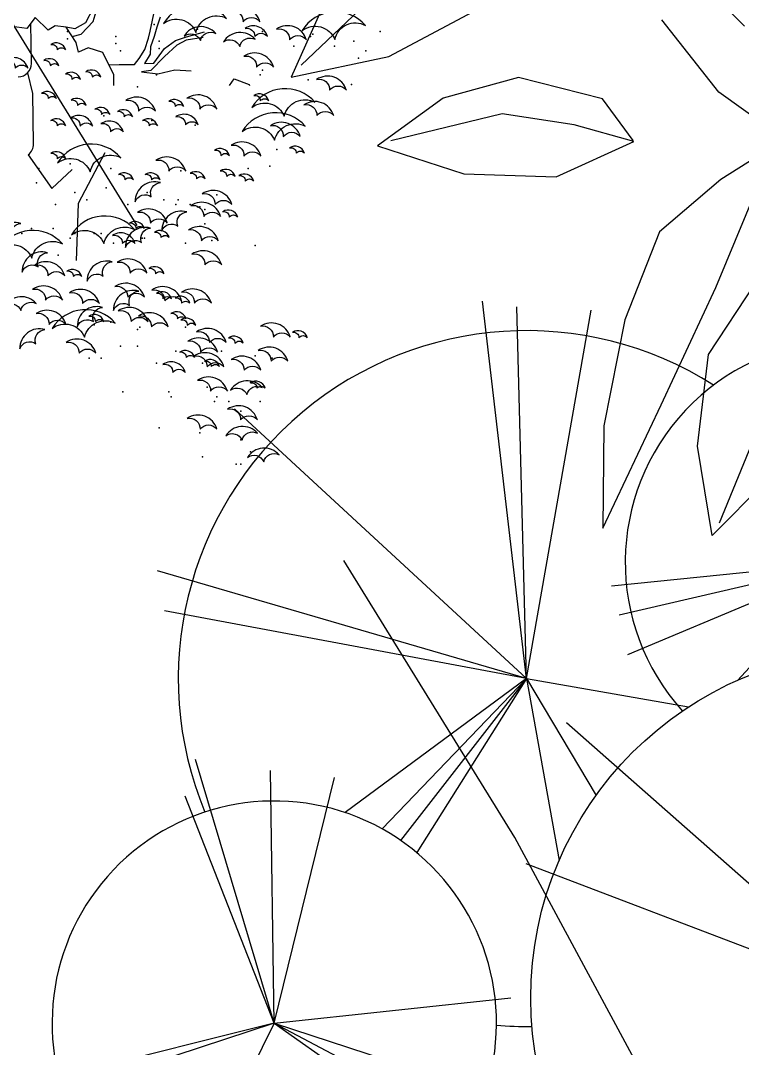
# Model space of a CAD drawing. Header units: millimetres. Extents: x 209.8 to 281.8, y 45 to 110.
# Drawn here: x 250.413 to 250.859, y 91.93 to 92.566 of the extents above; entities that cross this region are included whole.
import ezdxf

# ---------------------------------------------------------------- set-up
doc = ezdxf.new("R2010")
doc.units = ezdxf.units.MM
doc.header["$LTSCALE"] = 0.65
doc.linetypes.add('DASHED', pattern=[0.75, 0.5, -0.25])
for name, color, linetype in [('ARBOLES', 95, 'Continuous'), ('cajones', 235, 'Continuous'), ('mobiliario', 30, 'Continuous'), ('murodelgado', 1, 'Continuous'), ('murosgrueso', 5, 'Continuous'), ('plazaacceso', 251, 'Continuous'), ('vidrios', 4, 'Continuous')]:
    doc.layers.add(name, color=color, linetype=linetype)

# ---------------------------------------------------------------- blocks, each defined once
blk = doc.blocks.new('arb-pl60')
for p, q in [((-0.95407, -0.05589), (-0.89397, -0.05163)), ((-0.79355, -0.08554), (-0.86638, -0.10324)), ((-0.86638, -0.10324), (-0.94239, -0.10008)), ((-0.80415, -0.10475), (-0.81051, -0.14887)), ((-0.7456, -0.21024), (-0.79699, -0.10889)), ((-0.81051, -0.14887), (-0.81081, -0.21559)), ((-0.92468, -0.17977), (-0.98319, -0.22075)), ((-0.88218, -0.18278), (-0.92468, -0.17977)), ((-0.88118, -0.18289), (-0.92369, -0.21127)), ((-0.9007, -0.25078), (-0.88118, -0.18289)), ((-0.70761, -0.25078), (-0.72712, -0.18289)), ((-1.06603, -0.29064), (-1.04775, -0.20897)), ((-0.92369, -0.21127), (-0.9692, -0.25076)), ((-0.70137, -0.30744), (-0.7456, -0.21024)), ((-0.81081, -0.21559), (-0.77416, -0.28453)), ((-0.98319, -0.22075), (-1.01071, -0.27924)), ((-1.11301, -0.24663), (-1.10781, -0.3503)), ((-0.9692, -0.25076), (-1.01222, -0.33474)), ((-0.95222, -0.30676), (-0.9007, -0.25078)), ((-0.65609, -0.30676), (-0.70761, -0.25078)), ((-0.63911, -0.25076), (-0.59608, -0.33474)), ((-1.01071, -0.27924), (-1.01623, -0.34574)), ((-0.5976, -0.27924), (-0.59208, -0.34574)), ((-0.77416, -0.28453), (-0.71904, -0.35458)), ((-1.13688, -0.29659), (-1.10557, -0.36298)), ((-1.10557, -0.36298), (-1.06603, -0.29064)), ((-1.01623, -0.34574), (-0.95222, -0.30676)), ((-0.65564, -0.4103), (-0.70137, -0.30744)), ((-0.59208, -0.34574), (-0.65609, -0.30676)), ((-0.71904, -0.35458), (-0.65564, -0.4103))]:
    blk.add_line(p, q)
blk = doc.blocks.new('arb-pl50')
for p, q in [((-0.28474, 0.27007), (-0.32089, 0.58161)), ((-0.28474, 0.27007), (-0.29273, 0.577)), ((-0.28474, 0.27007), (-0.23124, 0.5743)), ((-0.28474, 0.27007), (-0.52566, 0.49262)), ((-0.01984, 0.366), (-0.21439, 0.34646)), ((-0.01984, 0.366), (-0.20833, 0.32242)), ((-0.01984, 0.366), (-0.20136, 0.28966)), ((-0.01984, 0.366), (-0.11067, 0.26857)), ((-0.28474, 0.27007), (-0.58908, 0.35892)), ((-0.28474, 0.27007), (-0.5833, 0.32604)), ((-0.28474, 0.27007), (-0.43439, 0.15943)), ((-0.28474, 0.27007), (-0.40365, 0.14586)), ((-0.28474, 0.27007), (-0.38852, 0.13645)), ((-0.28474, 0.27007), (-0.37524, 0.12635)), ((-0.28474, 0.27007), (-0.22731, 0.17362)), ((-0.28474, 0.27007), (-0.25769, 0.11997)), ((-0.28474, 0.27007), (-0.15086, 0.24672)), ((0.00601, 0.00611), (-0.25174, 0.23349)), ((-0.49276, -0.01438), (-0.55782, 0.20328)), ((-0.49276, -0.01438), (-0.49577, 0.19412)), ((-0.49276, -0.01438), (-0.44313, 0.18833)), ((-0.49276, -0.01438), (-0.56627, 0.17283)), ((0.00601, 0.00611), (-0.285, 0.11703)), ((-0.49276, -0.01438), (-0.29753, 0.00633)), ((-0.49276, -0.01438), (-0.69262, -0.07998)), ((-0.49276, -0.01438), (-0.68201, -0.06173)), ((-0.49276, -0.01438), (-0.60794, -0.24506)), ((-0.49276, -0.01438), (-0.39221, -0.08535)), ((-0.49276, -0.01438), (-0.37874, -0.07483)), ((-0.49276, -0.01438), (-0.35374, -0.05993))]:
    blk.add_line(p, q)
blk.add_circle((0.00601, 0.00611), 0.28723)
for centre, radius, start, end in [((-0.28474, 0.27007), 0.28723, 57.49041, 202.57198), ((-0.01984, 0.366), 0.18335, 326.18952, 222.02475), ((-0.49276, -0.01438), 0.18335, 350.2838, 282.39512), ((-0.28474, 0.27007), 0.28723, 265.06922, 270.88978)]:
    blk.add_arc(centre, radius, start, end)
blk = doc.blocks.new('arb-pl51')
for p, q in [((0.00559, 0.00176), (0.00498, 0.03474)), ((0.00304, -0.07365), (0.02258, -0.10162)), ((0.06612, -0.07211), (0.04417, -0.11386)), ((0.02258, -0.10162), (0.03917, -0.08594)), ((0.04417, -0.11386), (0.04278, -0.15349)), ((0.04278, -0.15349), (0.04266, -0.16087))]:
    blk.add_line(p, q)
for points in [[(0.05913, 0.0673), (0.05931, 0.05661), (0.05649, 0.04745), (0.05026, 0.03523), (0.04137, 0.03027), (0.03419, 0.03157)], [(0.03917, 0.02405), (0.04657, 0.02596), (0.05646, 0.03647), (0.05984, 0.04723), (0.06202, 0.05223), (0.06169, 0.05674), (0.06269, 0.06424)], [(0.06962, 0.00043), (0.07812, 0.00096), (0.09057, 0.00082), (0.09463, 0.00571), (0.09918, 0.01317), (0.10213, 0.0227), (0.10362, 0.02849), (0.1074, 0.04639)], [(0.07374, -0.01637), (0.07369, -0.00776), (0.06445, 0.01083), (0.05235, 0.01466), (0.0444, 0.01114), (0.0424, 0.01911), (0.03428, 0.03155), (0.02514, 0.03284), (0.01944, 0.02908), (0.00871, 0.03956), (0.0017, 0.0305), (-0.01055, 0.03233), (-0.02504, 0.02932), (-0.04666, 0.03882), (-0.06512, 0.02994), (-0.06981, 0.01815), (-0.06475, 0.00911), (-0.05573, 0.01842), (-0.04808, 0.01286), (-0.05246, 0.01014), (-0.04437, -0.00667)], [(0.11193, 0.04), (0.10917, 0.03175), (0.10682, 0.02393), (0.1038, 0.01538), (0.10358, 0.00928), (0.09898, 0.0017), (0.10672, 0.00185), (0.11545, 0.01415), (0.12445, 0.02059), (0.13364, 0.02366), (0.14833, 0.02771)], [(0.1474, 0.023), (0.13322, 0.02093), (0.1255, 0.01693), (0.11542, 0.00744), (0.10425, -0.004), (0.09657, -0.00514), (0.10993, -0.00697), (0.12399, -0.00369), (0.13755, -0.00428)], [(0.16896, -0.01637), (0.17294, -0.01089), (0.18527, -0.01562), (0.18556, -0.01637)]]:
    blk.add_lwpolyline(points)
for points in [[(0.14138, 0.02733, -0.500189), (0.16668, 0.03893, 0.508573), (0.11453, 0.03462, -0.500189)], [(0.18021, 0.03614, -0.500189), (0.19413, 0.03614, 0.508573), (0.16952, 0.04504, -0.500189)], [(0.25592, 0.02153, -0.500189), (0.28121, 0.03313, 0.508573), (0.22906, 0.02882, -0.500189)], [(0.145, 0.02071, -0.500189), (0.15765, 0.02651, 0.508573), (0.13157, 0.02435, -0.500189)], [(0.17746, 0.01583, -0.500189), (0.19011, 0.02163, 0.508573), (0.16403, 0.01947, -0.500189)], [(0.18989, 0.02397, -0.500189), (0.20033, 0.02398, 0.508573), (0.18187, 0.03065, -0.500189)], [(0.21861, 0.02117, -0.500189), (0.23252, 0.02117, 0.508573), (0.20791, 0.03007, -0.500189)], [(0.02686, 0.01291, -0.500189), (0.03382, 0.01292, 0.508573), (0.02151, 0.01737, -0.500189)], [(0.19145, -0.00129, -0.500189), (0.20537, -0.00129, 0.508573), (0.18076, 0.00761, -0.500189)], [(-0.00769, -0.00223, -0.500189), (0.00275, -0.00222, 0.508573), (-0.01571, 0.00445, -0.500189)], [(0.02124, -0.00019, -0.500189), (0.0282, -0.00018, 0.508573), (0.0159, 0.00426, -0.500189)], [(0.03903, -0.01142, -0.500189), (0.04599, -0.01141, 0.508573), (0.03369, -0.00696, -0.500189)], [(0.05589, -0.00954, -0.500189), (0.06285, -0.00954, 0.508573), (0.05054, -0.00509, -0.500189)], [(0.25162, -0.02042, -0.500189), (0.26553, -0.02042, 0.508573), (0.24092, -0.01152, -0.500189)], [(0.01937, -0.02732, -0.500189), (0.02633, -0.02732, 0.508573), (0.01402, -0.02287, -0.500189)], [(0.14463, -0.03591, -0.500189), (0.15855, -0.03591, 0.508573), (0.13394, -0.02701, -0.500189)], [(0.21424, -0.04193, -0.500189), (0.23954, -0.03033, 0.508573), (0.18739, -0.03464, -0.500189)], [(0.19447, -0.0292, -0.500189), (0.20143, -0.02919, 0.508573), (0.18913, -0.02474, -0.500189)], [(0.04372, -0.03294, -0.500189), (0.05067, -0.03294, 0.508573), (0.03837, -0.02849, -0.500189)], [(0.09407, -0.03778, -0.500189), (0.10798, -0.03778, 0.508573), (0.08338, -0.02888, -0.500189)], [(0.12425, -0.03387, -0.500189), (0.1312, -0.03387, 0.508573), (0.1189, -0.02942, -0.500189)], [(0.24112, -0.0414, -0.500189), (0.25503, -0.0414, 0.508573), (0.23043, -0.0325, -0.500189)], [(0.04569, -0.04995, -0.500189), (0.05612, -0.04995, 0.508573), (0.03767, -0.04327, -0.500189)], [(0.06338, -0.04042, -0.500189), (0.07034, -0.04042, 0.508573), (0.05803, -0.03597, -0.500189)], [(0.08211, -0.0423, -0.500189), (0.08906, -0.04229, 0.508573), (0.07676, -0.03784, -0.500189)], [(0.13277, -0.04901, -0.500189), (0.14321, -0.04901, 0.508573), (0.12475, -0.04234, -0.500189)], [(0.20631, -0.06176, -0.500189), (0.2316, -0.05016, 0.508573), (0.17945, -0.05447, -0.500189)], [(0.02686, -0.04978, -0.500189), (0.03382, -0.04978, 0.508573), (0.02151, -0.04533, -0.500189)], [(0.07097, -0.05463, -0.500189), (0.0814, -0.05463, 0.508573), (0.06295, -0.04795, -0.500189)], [(0.10271, -0.04978, -0.500189), (0.10966, -0.04978, 0.508573), (0.09736, -0.04533, -0.500189)], [(0.21345, -0.05856, -0.500189), (0.22737, -0.05856, 0.508573), (0.20276, -0.04966, -0.500189)], [(0.05407, -0.08769, -0.500189), (0.07936, -0.07609, 0.508573), (0.02721, -0.0804, -0.500189)], [(0.18101, -0.07477, -0.500189), (0.19493, -0.07477, 0.508573), (0.17032, -0.06587, -0.500189)], [(0.224, -0.07247, -0.500189), (0.23096, -0.07246, 0.508573), (0.21866, -0.06801, -0.500189)], [(0.02686, -0.07692, -0.500189), (0.03382, -0.07692, 0.508573), (0.02151, -0.07247, -0.500189)], [(0.119, -0.08717, -0.500189), (0.13291, -0.08716, 0.508573), (0.1083, -0.07826, -0.500189)], [(0.16199, -0.07437, -0.500189), (0.16894, -0.07437, 0.508573), (0.15664, -0.06992, -0.500189)], [(0.0828, -0.0944, -0.500189), (0.08975, -0.09439, 0.508573), (0.07745, -0.08994, -0.500189)], [(0.10474, -0.0944, -0.500189), (0.1117, -0.09439, 0.508573), (0.09939, -0.08994, -0.500189)], [(0.14195, -0.09344, -0.500189), (0.14891, -0.09344, 0.508573), (0.1366, -0.08899, -0.500189)], [(0.16676, -0.09154, -0.500189), (0.17371, -0.09153, 0.508573), (0.16141, -0.08708, -0.500189)], [(0.18202, -0.09535, -0.500189), (0.18898, -0.09535, 0.508573), (0.17668, -0.0909, -0.500189)], [(0.10448, -0.10835, -0.500189), (0.11199, -0.09664, 0.508573), (0.09122, -0.11254, -0.500189)], [(0.15716, -0.11482, -0.500189), (0.17107, -0.11481, 0.508573), (0.14647, -0.10591, -0.500189)], [(0.10373, -0.13007, -0.500189), (0.11765, -0.13007, 0.508573), (0.09304, -0.12117, -0.500189)], [(0.14778, -0.1246, -0.500189), (0.16169, -0.12459, 0.508573), (0.13709, -0.11569, -0.500189)], [(0.06541, -0.14703, -0.500189), (0.09071, -0.13543, 0.508573), (0.03855, -0.13975, -0.500189)], [(0.12633, -0.13256, -0.500189), (0.13384, -0.12085, 0.508573), (0.11307, -0.13676, -0.500189)], [(0.16882, -0.12515, -0.500189), (0.17578, -0.12515, 0.508573), (0.16348, -0.1207, -0.500189)], [(-0.01062, -0.14206, -0.500189), (-0.00311, -0.13035, 0.508573), (-0.02388, -0.14626, -0.500189)], [(0.09638, -0.146, -0.500189), (0.10389, -0.13429, 0.508573), (0.08311, -0.15019, -0.500189)], [(0.09177, -0.13458, -0.500189), (0.09873, -0.13458, 0.508573), (0.08643, -0.13013, -0.500189)], [(0.14587, -0.14462, -0.500189), (0.15979, -0.14461, 0.508573), (0.13518, -0.13571, -0.500189)], [(0.00588, -0.15893, -0.500189), (0.03117, -0.14733, 0.508573), (-0.02098, -0.15164, -0.500189)], [(0.08063, -0.14692, -0.500189), (0.09107, -0.14691, 0.508573), (0.07261, -0.14024, -0.500189)], [(0.11237, -0.14207, -0.500189), (0.11933, -0.14207, 0.508573), (0.10703, -0.13762, -0.500189)], [(0.01123, -0.16628, -0.500189), (0.01874, -0.15456, 0.508573), (-0.00203, -0.17047, -0.500189)], [(0.08695, -0.17136, -0.500189), (0.10086, -0.17136, 0.508573), (0.07625, -0.16246, -0.500189)], [(0.14873, -0.16464, -0.500189), (0.16265, -0.16464, 0.508573), (0.13804, -0.15574, -0.500189)], [(0.01918, -0.17366, -0.500189), (0.0331, -0.17365, 0.508573), (0.00849, -0.16475, -0.500189)], [(0.04023, -0.17421, -0.500189), (0.04718, -0.17421, 0.508573), (0.03488, -0.16976, -0.500189)], [(0.06479, -0.17379, -0.500189), (0.0723, -0.16208, 0.508573), (0.05153, -0.17799, -0.500189)], [(0.10799, -0.17192, -0.500189), (0.11495, -0.17191, 0.508573), (0.10264, -0.16746, -0.500189)], [(0.01727, -0.19368, -0.500189), (0.03119, -0.19367, 0.508573), (0.00658, -0.18477, -0.500189)], [(0.0478, -0.19654, -0.500189), (0.06172, -0.19653, 0.508573), (0.03711, -0.18763, -0.500189)], [(0.08664, -0.19801, -0.500189), (0.09415, -0.18629, 0.508573), (0.07338, -0.2022, -0.500189)], [(0.08504, -0.19138, -0.500189), (0.09895, -0.19138, 0.508573), (0.07435, -0.18248, -0.500189)], [(0.11557, -0.19424, -0.500189), (0.12948, -0.19424, 0.508573), (0.10488, -0.18534, -0.500189)], [(0.11416, -0.19251, -0.500189), (0.12112, -0.1925, 0.508573), (0.10881, -0.18805, -0.500189)], [(0.14015, -0.1961, -0.500189), (0.15406, -0.1961, 0.508573), (0.12946, -0.1872, -0.500189)], [(-0.00312, -0.20231, -0.500189), (0.00952, -0.19652, 0.508573), (-0.01655, -0.19867, -0.500189)], [(0.12943, -0.19632, -0.500189), (0.13638, -0.19632, 0.508573), (0.12408, -0.19187, -0.500189)], [(0.02014, -0.2137, -0.500189), (0.03405, -0.2137, 0.508573), (0.00944, -0.2048, -0.500189)], [(0.04953, -0.22437, -0.500189), (0.07483, -0.21278, 0.508573), (0.02268, -0.21709, -0.500189)], [(0.05669, -0.21144, -0.500189), (0.0642, -0.19973, 0.508573), (0.04343, -0.21564, -0.500189)], [(0.0879, -0.21141, -0.500189), (0.10181, -0.2114, 0.508573), (0.07721, -0.2025, -0.500189)], [(0.12612, -0.2091, -0.500189), (0.13308, -0.2091, 0.508573), (0.12077, -0.20465, -0.500189)], [(0.05835, -0.2114, -0.500189), (0.06531, -0.21139, 0.508573), (0.05301, -0.20694, -0.500189)], [(0.10456, -0.21579, -0.500189), (0.11848, -0.21578, 0.508573), (0.09387, -0.20688, -0.500189)], [(0.1342, -0.21444, -0.500189), (0.14115, -0.21443, 0.508573), (0.12885, -0.20998, -0.500189)], [(0.00925, -0.22974, -0.500189), (0.01676, -0.21802, 0.508573), (-0.00402, -0.23393, -0.500189)], [(0.15241, -0.22875, -0.500189), (0.16633, -0.22874, 0.508573), (0.14172, -0.21985, -0.500189)], [(0.20525, -0.22416, -0.500189), (0.21916, -0.22415, 0.508573), (0.19456, -0.21525, -0.500189)], [(0.22629, -0.22471, -0.500189), (0.23325, -0.22471, 0.508573), (0.22095, -0.22026, -0.500189)], [(0.04494, -0.23754, -0.500189), (0.05886, -0.23753, 0.508573), (0.03425, -0.22863, -0.500189)], [(0.14525, -0.23657, -0.500189), (0.15917, -0.23657, 0.508573), (0.13456, -0.22767, -0.500189)], [(0.17346, -0.22931, -0.500189), (0.18042, -0.2293, 0.508573), (0.16811, -0.22485, -0.500189)], [(0.1333, -0.24109, -0.500189), (0.14025, -0.24108, 0.508573), (0.12795, -0.23663, -0.500189)], [(0.15051, -0.24877, -0.500189), (0.16442, -0.24877, 0.508573), (0.13981, -0.23987, -0.500189)], [(0.20334, -0.24418, -0.500189), (0.21725, -0.24418, 0.508573), (0.19265, -0.23528, -0.500189)], [(0.12216, -0.25342, -0.500189), (0.13259, -0.25342, 0.508573), (0.11414, -0.24674, -0.500189)], [(0.1539, -0.24857, -0.500189), (0.16085, -0.24857, 0.508573), (0.14855, -0.24412, -0.500189)], [(0.18104, -0.25163, -0.500189), (0.19495, -0.25163, 0.508573), (0.17035, -0.24273, -0.500189)], [(0.15337, -0.26879, -0.500189), (0.16728, -0.26879, 0.508573), (0.14268, -0.25989, -0.500189)], [(0.18342, -0.27172, -0.500189), (0.19606, -0.26593, 0.508573), (0.16999, -0.26808, -0.500189)], [(0.19159, -0.26649, -0.500189), (0.19854, -0.26649, 0.508573), (0.18624, -0.26204, -0.500189)], [(0.17817, -0.29263, -0.500189), (0.19209, -0.29263, 0.508573), (0.16748, -0.28373, -0.500189)], [(0.14478, -0.30026, -0.500189), (0.1587, -0.30025, 0.508573), (0.13409, -0.29135, -0.500189)], [(0.17945, -0.3094, -0.500189), (0.19209, -0.3036, 0.508573), (0.16602, -0.30576, -0.500189)], [(0.19731, -0.32725, -0.500189), (0.20995, -0.32145, 0.508573), (0.18388, -0.32361, -0.500189)]]:
    blk.add_lwpolyline(points, format="xyb", close=True)
blk.add_lwpolyline([(0.00304, -0.07365, 0.241861), (0.00742, -0.06471), (0.00665, -0.02297), (0.00258, -0.00596)], format="xyb")
blk.add_arc((-0.00531, 0.00156), 0.0109, 270.16188, 1.06766)
for p in [(0.0355, 0.02797), (0.10694, 0.03392), (0.14266, 0.02995), (0.19624, 0.02797), (0.23792, 0.02599), (0.29348, 0.02797), (0.0355, 0.02202), (0.07519, 0.024), (0.07519, 0.01805), (0.11091, 0.02004), (0.23593, 0.024), (0.27165, 0.02004), (0.07916, 0.01211), (0.11091, 0.01409), (0.22204, 0.01607), (0.25578, 0.01607), (0.28158, 0.01211), (0.27562, 0.00616), (0.10893, -0.00773), (0.19426, -0.00773), (0.19624, -0.00376), (0.23395, -0.01169), (0.26967, -0.01566), (0.09305, -0.01764), (0.06527, -0.04144), (0.10496, -0.0454), (0.14068, -0.04937), (0.20815, -0.0692), (0.03749, -0.0811), (0.2022, -0.08308), (0.01169, -0.08507), (0.07122, -0.08507), (0.12877, -0.08705), (0.18434, -0.08507), (0.00971, -0.09697), (0.06725, -0.10093), (0.04146, -0.1049), (0.10099, -0.1049), (0.15854, -0.10688), (0.02558, -0.11481), (0.05138, -0.11085), (0.08511, -0.11481), (0.11488, -0.11085), (0.1248, -0.11481), (0.12679, -0.11085), (0.13671, -0.11481), (0.14266, -0.1168), (0.14465, -0.1168), (0.14862, -0.11878), (0.00574, -0.13465), (0.0236, -0.13465), (0.14862, -0.13068), (-0.0022, -0.13861), (0.03749, -0.14258), (0.04146, -0.13861), (0.05733, -0.13861), (0.06329, -0.13861), (0.09702, -0.14258), (0.09901, -0.14258), (0.11488, -0.14059), (0.07321, -0.14654), (0.13274, -0.14654), (0.15457, -0.14456), (0.19029, -0.14853), (0.02757, -0.15646), (0.07122, -0.21199), (0.05733, -0.21397), (0.09305, -0.21794), (0.09504, -0.21595), (0.13274, -0.21595), (0.07916, -0.23182), (0.09305, -0.23182), (0.1248, -0.23578), (0.16251, -0.23578), (0.05336, -0.24173), (0.06329, -0.24173), (0.10893, -0.2457), (0.14663, -0.2457), (0.19029, -0.23975), (0.20418, -0.24173), (0.18632, -0.26156), (0.08115, -0.2695), (0.11885, -0.2695), (0.1506, -0.26553), (0.12083, -0.27346), (0.15656, -0.27743), (0.15854, -0.27346), (0.16846, -0.27743), (0.19426, -0.27743), (0.17838, -0.28536), (0.11091, -0.29924), (0.14465, -0.30321), (0.17838, -0.30916), (0.18632, -0.31907), (0.14663, -0.32304), (0.17442, -0.32899), (0.17838, -0.32899)]:
    blk.add_point(p)

msp = doc.modelspace()

# ---------------------------------------------------------------- hatches: boundary and pattern name
at = {"layer": 'mobiliario'}
h = msp.add_hatch(dxfattribs=at)
h.set_pattern_fill('ANSI31', color=256, scale=0.0075, style=0)
h.paths.add_polyline_path([(248.81198, 91.66808, -0.005056), (248.90725, 91.5244), (250.02635, 92.23391, 0.005049), (249.91666, 92.39984)])
h.paths.add_polyline_path([(250.93173, 90.46449, 0.004973), (250.85872, 90.64631), (249.63049, 90.14914, -0.005002), (249.69421, 89.99093)])
at = {"layer": 'plazaacceso'}
h = msp.add_hatch(dxfattribs=at)
h.set_pattern_fill('AR-HBONE,_O', color=256, scale=0.003)
h.set_pattern_definition([(45, (0, 0), (4e-17, 0.4310523), [0.9144, -0.3048]), (135, (0.21553, 0.21553), (4e-17, 0.4310523), [0.9144, -0.3048])])
h.paths.add_polyline_path([(253.3557, 90.90934), (252.69329, 92.51801, 0.016413), (251.90502, 93.46156), (251.90502, 91.80926, -0.00637), (252.21189, 91.42556, -0.102766), (253.15502, 86.8853), (255.01269, 86.8853), (254.30759, 88.59765)])
h.paths.add_polyline_path([(251.90502, 93.46156, 0.010968), (251.34443, 94.06244), (249.72588, 94.06244, -0.040708), (251.90502, 91.80926)])
h.paths.add_polyline_path([(248.93216, 96.1481), (248.93216, 94.72281, -0.013389), (249.72588, 94.06244), (251.34443, 94.06244, 0.042635)])
h.paths.add_polyline_path([(252.11107, 89.09517), (253.2716, 89.32112), (253.34423, 88.94808), (252.1837, 88.72213)], flags=25)

# ---------------------------------------------------------------- linework, layer by layer
at = {"layer": 'cajones'}
for centre, radius, start, end in [((237.93065, 80.98596), 18.73296, 37.995687, 77.985706), ((237.0009, 79.57518), 19.28226, 37.920968, 75.496224)]:
    msp.add_arc(centre, radius, start, end, dxfattribs=at)
at = {"layer": 'murodelgado'}
for radius, start, end in [(10, 323.639108, 76.146582), (9.85, 323.686416, 76.829086)]:
    msp.add_arc((241.75502, 86.8853), radius, start, end, dxfattribs=at)
at = {"layer": 'murosgrueso', "linetype": 'DASHED', "ltscale": 1.5}
msp.add_arc((241.75502, 86.8853), 10.35, 323.639108, 69.678728, dxfattribs=at)
at = {"layer": 'vidrios'}
for radius in [9.955, 9.895]:
    msp.add_arc((241.75502, 86.8853), radius, 323.66281, 45, dxfattribs=at)

# ---------------------------------------------------------------- block references
at = {"layer": 'ARBOLES', "xscale": 0.75, "yscale": 0.75, "zscale": 0.75, "rotation": 310.6269882931359}
msp.add_blockref('arb-pl60', (251.32656, 92.07924), dxfattribs=at)
at = {"layer": 'ARBOLES', "xscale": 0.75, "yscale": 0.75, "zscale": 0.75}
for name, p in [('arb-pl51', (250.41508, 92.53849)), ('arb-pl50', (250.93916, 91.95636))]:
    msp.add_blockref(name, p, dxfattribs=at)

doc.saveas('drawing.dxf')
